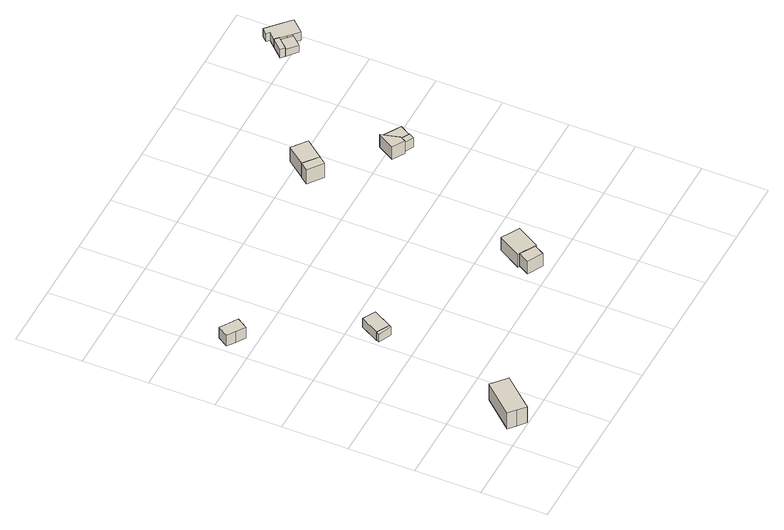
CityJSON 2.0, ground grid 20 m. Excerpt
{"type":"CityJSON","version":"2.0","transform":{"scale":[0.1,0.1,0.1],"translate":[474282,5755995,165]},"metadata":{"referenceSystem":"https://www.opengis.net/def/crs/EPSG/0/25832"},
"CityObjects":{
"building1":{"type":"Building","attributes":{"Gemeindeschluessel":"05711000","BezugspunktDach":"2000","function":"31001_1310","measuredHeight":6.73},"address":[{"country":"Germany"}],"geometry":[{"type":"Solid","lod":"1","boundaries":[[[[0,1,2,3,4,5,6]],[[7,8,9,10,11,12,13]],[[7,13,6,5]],[[8,7,5,4]],[[9,8,4,3]],[[10,9,3,2]],[[11,10,2,1]],[[12,11,1,0]],[[13,12,0,6]]]]}]},
"building2":{"type":"Building","attributes":{"Gemeindeschluessel":"05711000","BezugspunktDach":"2000","function":"31001_1310","measuredHeight":4.85},"address":[{"country":"Germany"}],"geometry":[{"type":"Solid","lod":"1","boundaries":[[[[14,15,16,17,18,19]],[[20,21,22,23,24,25]],[[20,25,19,18]],[[21,20,18,17]],[[22,21,17,16]],[[23,22,16,15]],[[24,23,15,14]],[[25,24,14,19]]]]}]},
"building3":{"type":"Building","attributes":{"Gemeindeschluessel":"05711000","function":"31001_1310"},"address":[{"country":"Germany"}],"children":["building3-1","building3-2"]},
"building3-1":{"type":"BuildingPart","attributes":{"BezugspunktDach":"2000","measuredHeight":3.12},"parents":["building3"],"geometry":[{"type":"Solid","lod":"1","boundaries":[[[[26,27,28,29]],[[30,31,32,33]],[[30,33,29,28]],[[31,30,28,27]],[[32,31,27,26]],[[33,32,26,29]]]]}]},
"building3-2":{"type":"BuildingPart","attributes":{"BezugspunktDach":"2000","measuredHeight":2.96},"address":[{"country":"Germany"}],"parents":["building3"],"geometry":[{"type":"Solid","lod":"1","boundaries":[[[[27,34,35,28]],[[36,37,38,39]],[[36,39,28,35]],[[37,36,35,34]],[[38,37,34,27]],[[39,38,27,28]]]]}]},
"building4":{"type":"Building","attributes":{"Gemeindeschluessel":"05711000","function":"31001_1310"},"address":[{"country":"Germany"}],"children":["building4-1","building4-2"]},
"building4-1":{"type":"BuildingPart","attributes":{"BezugspunktDach":"2000","measuredHeight":5.55},"parents":["building4"],"geometry":[{"type":"Solid","lod":"1","boundaries":[[[[40,41,42,43,44,45,46,47]],[[48,49,50,51,52,53,54,55]],[[48,55,47,46]],[[49,48,46,45]],[[50,49,45,44]],[[51,50,44,43]],[[52,51,43,42]],[[53,52,42,41]],[[54,53,41,40]],[[55,54,40,47]]]]}]},
"building4-2":{"type":"BuildingPart","attributes":{"BezugspunktDach":"2000","measuredHeight":5.34},"address":[{"country":"Germany"}],"parents":["building4"],"geometry":[{"type":"Solid","lod":"1","boundaries":[[[[43,56,57,45]],[[58,59,60,61]],[[58,61,45,57]],[[59,58,57,56]],[[60,59,56,43]],[[61,60,43,45]]]]}]},
"building5":{"type":"Building","attributes":{"Gemeindeschluessel":"05711000","function":"31001_1310"},"address":[{"country":"Germany"}],"children":["building5-1","building5-2"]},
"building5-1":{"type":"BuildingPart","attributes":{"BezugspunktDach":"2000","measuredHeight":6.4},"parents":["building5"],"geometry":[{"type":"Solid","lod":"1","boundaries":[[[[62,63,64,65]],[[66,67,68,69]],[[66,69,65,64]],[[67,66,64,63]],[[68,67,63,62]],[[69,68,62,65]]]]}]},
"building5-2":{"type":"BuildingPart","attributes":{"BezugspunktDach":"2000","measuredHeight":6.6},"address":[{"country":"Germany"}],"parents":["building5"],"geometry":[{"type":"Solid","lod":"1","boundaries":[[[[63,70,71,64]],[[72,73,74,75]],[[72,75,64,71]],[[73,72,71,70]],[[74,73,70,63]],[[75,74,63,64]]]]}]},
"building6":{"type":"Building","attributes":{"Gemeindeschluessel":"05711000","function":"31001_1310"},"address":[{"country":"Germany"}],"children":["building6-1","building6-2","building6-3"]},
"building6-1":{"type":"BuildingPart","attributes":{"BezugspunktDach":"2000","measuredHeight":3.8},"parents":["building6"],"geometry":[{"type":"Solid","lod":"1","boundaries":[[[[76,77,78,79]],[[80,81,82,83]],[[80,83,79,78]],[[81,80,78,77]],[[82,81,77,76]],[[83,82,76,79]]]]}]},
"building6-2":{"type":"BuildingPart","attributes":{"BezugspunktDach":"2000","measuredHeight":4.67},"parents":["building6"],"geometry":[{"type":"Solid","lod":"1","boundaries":[[[[84,85,86,87]],[[88,89,82,81]],[[88,81,87,86]],[[89,88,86,85]],[[82,89,85,84]],[[81,82,84,87]]]]}]},
"building6-3":{"type":"BuildingPart","attributes":{"BezugspunktDach":"2000","measuredHeight":3.46},"address":[{"country":"Germany"}],"parents":["building6"],"geometry":[{"type":"Solid","lod":"1","boundaries":[[[[90,91,92,93]],[[94,95,96,97]],[[94,97,93,92]],[[95,94,92,91]],[[96,95,91,90]],[[97,96,90,93]]]]}]},
"building7":{"type":"Building","attributes":{"Gemeindeschluessel":"05711000","BezugspunktDach":"2000","function":"51009_1610","measuredHeight":3.19},"address":[{"country":"Germany"}],"geometry":[{"type":"Solid","lod":"1","boundaries":[[[[98,99,100,101]],[[102,103,104,105]],[[102,105,101,100]],[[103,102,100,99]],[[104,103,99,98]],[[105,104,98,101]]]]}]},
"building8":{"type":"Building","attributes":{"Gemeindeschluessel":"05711000","function":"31001_1310"},"address":[{"country":"Germany"}],"children":["building8-1","building8-2"]},
"building8-1":{"type":"BuildingPart","attributes":{"BezugspunktDach":"2000","measuredHeight":3.97},"parents":["building8"],"geometry":[{"type":"Solid","lod":"1","boundaries":[[[[106,107,108,109,110,111,112,113,114,115]],[[116,117,118,105,104,119,120,121,122,123]],[[116,123,115,114]],[[117,116,114,113]],[[118,117,113,112]],[[105,118,112,111]],[[104,105,111,110]],[[119,104,110,109]],[[120,119,109,108]],[[121,120,108,107]],[[122,121,107,106]],[[123,122,106,115]]]]}]},
"building8-2":{"type":"BuildingPart","attributes":{"BezugspunktDach":"2000","measuredHeight":2.48},"parents":["building8"],"geometry":[{"type":"Solid","lod":"1","boundaries":[[[[124,125,126,127]],[[128,102,105,117]],[[128,117,127,126]],[[102,128,126,125]],[[105,102,125,124]],[[117,105,124,127]]]]}]}
},
"vertices":[
[179,96,67],[157,115,67],[134,135,67],[53,42,67],[75,23,67],[98,3,67],[121,30,67],[98,3,7],[75,23,7],[53,42,7],[134,135,7],[157,115,7],[179,96,7],[121,30,7],
[51,880,60],[26,896,60],[5,864,60],[30,847,60],[57,830,60],[78,863,60],[57,830,20],[30,847,20],[5,864,20],[26,896,20],[51,880,20],[78,863,20],
[247,570,35],[216,513,35],[255,492,35],[286,549,35],[255,492,3],[216,513,3],[247,570,3],[286,549,3],
[211,503,35],[251,485,35],[251,485,5],[211,503,5],[216,513,5],[255,492,5],
[673,327,87],[647,343,87],[607,272,87],[611,270,87],[633,257,87],[656,244,87],[659,241,87],[700,312,87],[659,241,38],[656,244,38],[633,257,38],[611,270,38],[607,272,38],[647,343,38],[673,327,38],[700,312,38],
[593,237,87],[638,212,87],[638,212,40],[593,237,40],[611,270,40],[656,244,40],
[734,1019,70],[692,964,70],[736,930,70],[779,985,70],[736,930,18],[692,964,18],[734,1019,18],[779,985,18],
[674,941,70],[718,907,70],[718,907,16],[674,941,16],[692,964,16],[736,930,16],
[869,813,78],[884,757,78],[910,742,78],[930,777,78],[910,742,40],[884,757,40],[869,813,40],[930,777,40],
[869,813,87],[839,761,87],[875,740,87],[884,757,87],[875,740,40],[839,761,40],
[884,757,82],[875,740,82],[900,726,82],[910,742,82],[900,726,48],[875,740,48],[884,757,48],[910,742,48],
[1085,1233,84],[1056,1201,84],[1067,1191,84],[1096,1223,84],[1067,1191,52],[1056,1201,52],[1085,1233,52],[1096,1223,52],
[1149,1245,82],[1111,1279,82],[1096,1263,82],[1105,1255,82],[1085,1233,82],[1096,1223,82],[1114,1206,82],[1126,1195,82],[1143,1179,82],[1178,1218,82],[1143,1179,52],[1126,1195,52],[1114,1206,52],[1105,1255,52],[1096,1263,52],[1111,1279,52],[1149,1245,52],[1178,1218,52],
[1096,1223,77],[1067,1191,77],[1098,1164,77],[1126,1195,77],[1098,1164,52]
]}
